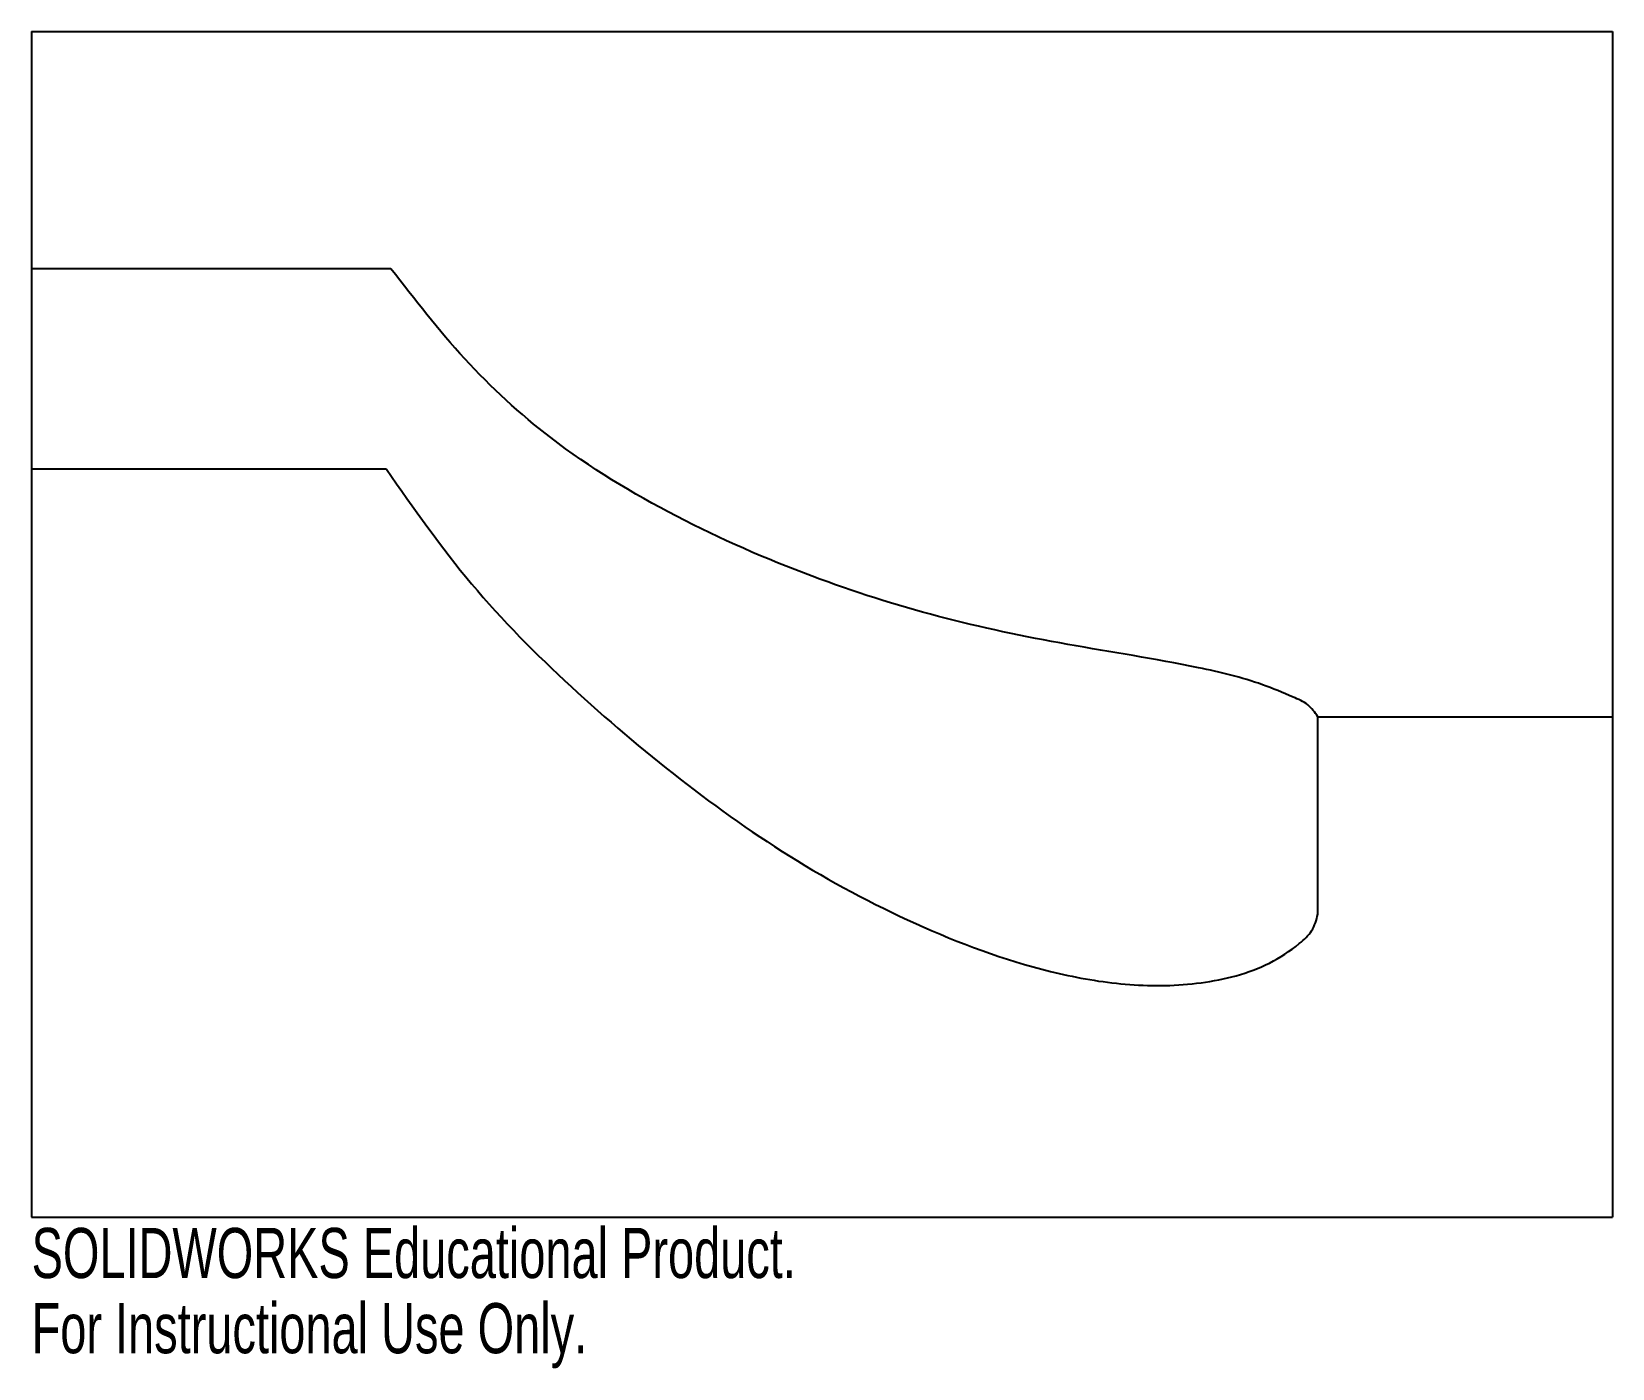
# Model space of a CAD drawing. Header units: inches. Extents: x -42.71 to -36.71, y -2.54 to 2.53.
import ezdxf

# ---------------------------------------------------------------- set-up
doc = ezdxf.new("R2010")
doc.units = ezdxf.units.IN
doc.header["$MEASUREMENT"] = 0
doc.styles.add('SLDTEXTSTYLE0', font='TXT', dxfattribs={"width": 0.7})

msp = doc.modelspace()

# ---------------------------------------------------------------- linework, layer by layer
at = {"color": 7, "linetype": 'Continuous'}
for p, q in [((-42.7096, 2.5334), (-36.7096, 2.5334)), ((-42.7096, 2.5334), (-42.7096, -1.9666)), ((-36.7096, 2.5334), (-36.7096, -1.9666)), ((-41.3455, 1.6334), (-42.7096, 1.6334)), ((-41.3631, 0.873), (-42.7096, 0.873)), ((-37.8272, -0.8166), (-37.8272, -0.0666)), ((-37.8272, -0.0666), (-36.7096, -0.0666)), ((-42.7096, -1.9666), (-36.7096, -1.9666))]:
    msp.add_line(p, q, dxfattribs=at)
for points, knots in [([(-37.8272, -0.0666), (-37.8391, -0.0503), (-37.8635, -0.0169), (-37.9413, 0.0165), (-38.0752, 0.0733), (-38.363, 0.1412), (-38.7766, 0.2026), (-39.2698, 0.306), (-39.769, 0.4646), (-40.2671, 0.683), (-40.7171, 0.9546), (-41.0747, 1.283), (-41.2553, 1.5166), (-41.3455, 1.6334)], [0, 0, 0, 0, 0.014776, 0.030345, 0.061634, 0.124202, 0.249387, 0.374537, 0.499684, 0.639809, 0.779848, 0.88992, 1, 1, 1, 1]), ([(-41.363, 0.873), (-41.2593, 0.7245), (-41.0518, 0.4276), (-40.6668, 0.0423), (-40.2535, -0.3097), (-39.8094, -0.6238), (-39.3282, -0.877), (-38.9005, -1.0313), (-38.5424, -1.0914), (-38.2708, -1.0869), (-38.0464, -1.0306), (-37.9148, -0.9441), (-37.8456, -0.8826), (-37.8333, -0.8385), (-37.8272, -0.8166)], [0, 0, 0, 0, 0.12503, 0.250161, 0.375306, 0.500437, 0.625529, 0.750536, 0.813065, 0.875534, 0.937847, 0.969033, 0.984608, 1, 1, 1, 1])]:
    msp.add_open_spline(points, degree=3, knots=knots, dxfattribs=at)

# ---------------------------------------------------------------- texts
at = {"color": 7, "linetype": 'Continuous', "char_height": 0.1903, "attachment_point": 1, "style": 'SLDTEXTSTYLE0'}
for s, insert in [('SOLIDWORKS Educational Product.', (-42.7096, -2.0068)), ('For Instructional Use Only.', (-42.7096, -2.2922))]:
    msp.add_mtext(s, dxfattribs=dict(at, insert=insert))

doc.saveas('drawing.dxf')
